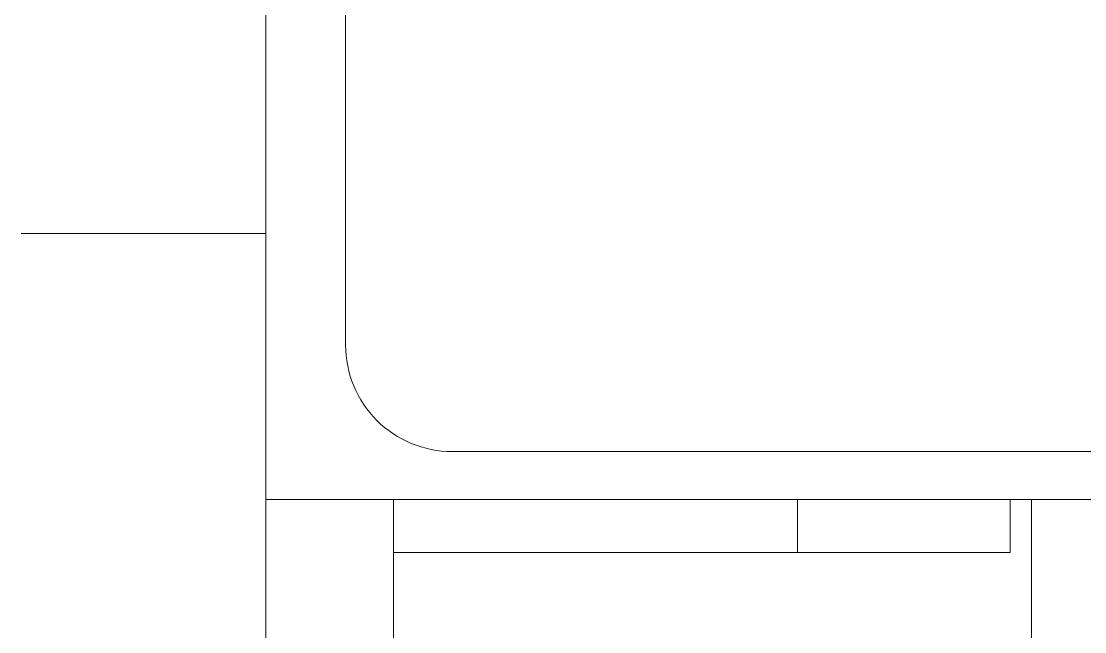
# Model space of a CAD drawing. Header units: millimetres. Extents: x -5 to 111, y -3 to 86.
# Drawn here: x 17.462 to 17.562, y 48.0976 to 48.1549 of the extents above; entities that cross this region are included whole.
import ezdxf

# ---------------------------------------------------------------- set-up
doc = ezdxf.new("R2010")
doc.units = ezdxf.units.MM
doc.layers.add('A1I6----E-', color=3, linetype='Continuous', lineweight=25)

# ---------------------------------------------------------------- blocks, each defined once
blk = doc.blocks.new('Gruppe-414')
at = {"layer": 'A1I6----E-', "linetype": 'Continuous', "lineweight": 9}
blk.add_line((-33.338446, 5.591397), (-33.315446, 5.591397), dxfattribs=at)
blk = doc.blocks.new('Gruppe-415')
at = {"layer": 'A1I6----E-'}
blk.add_blockref('Gruppe-414', (0, 0), dxfattribs=at)
blk = doc.blocks.new('Gruppe-422')
at = {"layer": 'A1I6----E-', "linetype": 'Continuous', "lineweight": 9}
for p, q in [((-33.315446, 5.566397), (-33.315446, 5.326397)), ((-33.315446, 5.566397), (-33.315446, 5.326397)), ((-33.303446, 5.566397), (-33.303446, 5.326397)), ((-33.265446, 5.561397), (-33.265446, 5.566397)), ((-33.245446, 5.566397), (-33.245446, 5.561397)), ((-33.243446, 5.566397), (-33.243446, 5.547469)), ((-33.265446, 5.561397), (-33.303446, 5.561397)), ((-33.245446, 5.561397), (-33.265446, 5.561397))]:
    blk.add_line(p, q, dxfattribs=at)
at = {"layer": 'A1I6----E-', "linetype": 'Continuous', "lineweight": 9, "flags": 128}
blk.add_lwpolyline([(-33.307946, 5.580897), (-33.307946, 5.621397), (-33.315446, 5.621397), (-33.315446, 5.566397), (-33.215446, 5.566397), (-33.215446, 5.621397), (-33.222946, 5.621397), (-33.222946, 5.580897, -0.414214), (-33.232946, 5.570897), (-33.297946, 5.570897, -0.414214)], format="xyb", close=True, dxfattribs=at)

msp = doc.modelspace()

# ---------------------------------------------------------------- block references
at = {"layer": 'A1I6----E-'}
for name in ['Gruppe-415', 'Gruppe-422']:
    msp.add_blockref(name, (50.800446, 42.543603), dxfattribs=at)

doc.saveas('drawing.dxf')
